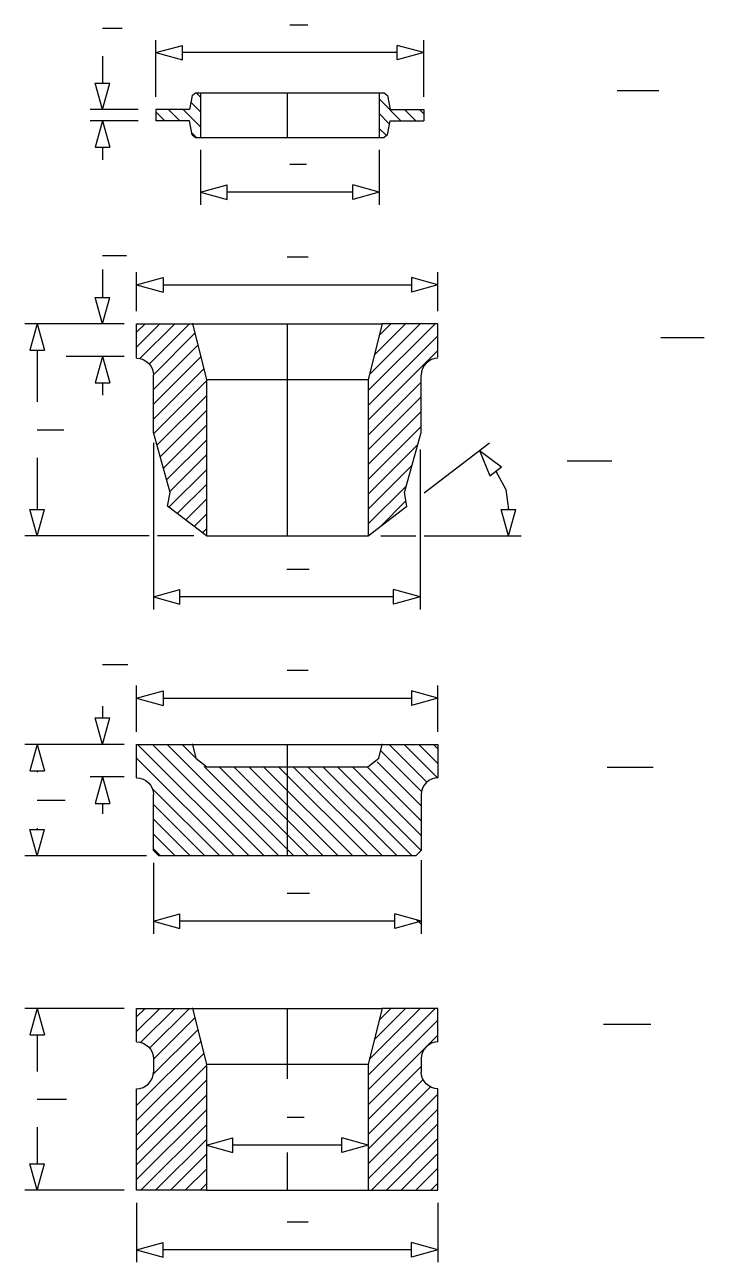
# Model space of a CAD drawing. Extents: x 144 to 1402, y 122 to 1009.
# Drawn here: x 915 to 1402, y 122 to 1009 of the extents above; entities that cross this region are included whole.
import ezdxf

# ---------------------------------------------------------------- set-up
doc = ezdxf.new("R2010")
doc.units = 0
doc.header["$MEASUREMENT"] = 0
for name, color, linetype in [('-1', 7, 'CONTINUOUS'), ('1', 7, 'CONTINUOUS'), ('COMPONENT', 7, 'CONTINUOUS'), ('DATAMARKERS', 5, 'CONTINUOUS'), ('DIMENISIONSLINES', 3, 'CONTINUOUS'), ('GHOSTING', 4, 'CONTINUOUS')]:
    doc.layers.add(name, color=color, linetype=linetype)

msp = doc.modelspace()

# ---------------------------------------------------------------- linework, layer by layer
at = {"layer": '-1', "color": 2, "linetype": 'Continuous'}
for p, q in [((1339.86, 961.69), (1369.86, 961.69)), ((1371.35, 784.53), (1402.35, 784.53)), ((1304.13, 696.21), (1336.13, 696.21)), ((1332.85, 476.68), (1365.85, 476.68)), ((1330.1, 292.35), (1364.1, 292.35))]:
    msp.add_line(p, q, dxfattribs=at)
at = {"layer": '1', "color": 4, "linetype": 'Continuous'}
for p, q in [((1041.36, 956.94), (1038.24, 960.07)), ((1041.36, 946.34), (1034.41, 953.29)), ((1185.02, 940.07), (1169.36, 955.73)), ((1015.81, 940.07), (1009.36, 946.52)), ((1026.42, 940.07), (1018.42, 948.07)), ((1041.36, 935.73), (1029.02, 948.07)), ((1176.87, 937.61), (1169.36, 945.12)), ((1195.63, 940.07), (1187.63, 948.07)), ((1201.36, 944.94), (1198.24, 948.07)), ((1174.54, 929.34), (1169.36, 934.52)), ((1038.42, 928.07), (1035.1, 931.39)), ((995.54, 788.37), (1001.62, 794.44)), ((995.54, 777.76), (1012.23, 794.44)), ((997.92, 769.53), (1022.83, 794.44)), ((1004.54, 765.54), (1033.44, 794.44)), ((1161.54, 746.55), (1209.44, 794.44)), ((1162.45, 758.06), (1198.83, 794.44)), ((1165.98, 772.2), (1188.23, 794.44)), ((1169.52, 786.34), (1177.62, 794.44)), ((1007.54, 757.93), (1037.24, 787.64)), ((1161.54, 735.94), (1211.54, 785.94)), ((1007.54, 747.33), (1039.37, 779.15)), ((1161.54, 725.33), (1211.54, 775.33)), ((1007.54, 736.73), (1041.49, 770.67)), ((1007.54, 726.12), (1043.61, 762.18)), ((1007.78, 715.75), (1045.54, 753.51)), ((1161.54, 714.73), (1199.54, 752.73)), ((1010.08, 707.45), (1045.54, 742.91)), ((1161.54, 704.12), (1199.54, 742.12)), ((1012.41, 699.16), (1045.54, 732.3)), ((1161.54, 693.51), (1199.54, 731.51)), ((1014.73, 690.88), (1045.54, 721.69)), ((1161.54, 682.91), (1199.54, 720.91)), ((1017.06, 682.6), (1045.54, 711.09)), ((1161.54, 672.3), (1197.13, 707.88)), ((1019.32, 674.26), (1045.54, 700.48)), ((1161.54, 661.69), (1192.99, 693.14)), ((1018.71, 663.04), (1045.54, 689.87)), ((1024.71, 658.43), (1045.54, 679.27)), ((1161.54, 651.09), (1188.85, 678.39)), ((1030.71, 653.83), (1045.54, 668.66)), ((1169.98, 648.91), (1188.6, 667.54)), ((1036.71, 649.22), (1045.54, 658.05)), ((1042.71, 644.62), (1045.54, 647.45)), ((1076.29, 412.97), (996.29, 492.97)), ((1086.9, 412.97), (1006.9, 492.97)), ((1097.5, 412.97), (1017.5, 492.97)), ((1038.02, 483.06), (1028.11, 492.97)), ((1199.76, 459.21), (1170.43, 488.53)), ((1203.64, 465.94), (1176.6, 492.97)), ((1211.24, 468.94), (1187.21, 492.97)), ((1211.54, 479.24), (1197.81, 492.97)), ((1211.54, 489.85), (1208.42, 492.97)), ((1065.68, 412.97), (995.54, 483.11)), ((1199.54, 448.82), (1167.9, 480.46)), ((1108.11, 412.97), (1043.88, 477.21)), ((1118.72, 412.97), (1054.72, 476.97)), ((1129.32, 412.97), (1065.32, 476.97)), ((1139.93, 412.97), (1075.93, 476.97)), ((1150.54, 412.97), (1086.54, 476.97)), ((1161.14, 412.97), (1097.14, 476.97)), ((1171.75, 412.97), (1107.75, 476.97)), ((1182.36, 412.97), (1118.36, 476.97)), ((1192.96, 412.97), (1128.96, 476.97)), ((1199.54, 417), (1139.57, 476.97)), ((1199.54, 427.61), (1150.17, 476.97)), ((1199.54, 438.21), (1160.78, 476.97)), ((1055.08, 412.97), (1006.69, 461.36)), ((1044.47, 412.97), (1007.54, 449.9)), ((1033.86, 412.97), (1007.54, 439.29)), ((1023.26, 412.97), (1007.54, 428.69)), ((1199.54, 363.97), (1196.48, 367.03)), ((995.54, 297.62), (1001.62, 303.7)), ((995.54, 287.02), (1012.23, 303.7)), ((998.44, 279.3), (1022.83, 303.7)), ((1004.88, 275.14), (1033.44, 303.7)), ((1161.54, 255.8), (1209.44, 303.7)), ((1162.45, 267.31), (1198.83, 303.7)), ((1165.98, 281.46), (1188.23, 303.7)), ((1169.52, 295.6), (1177.62, 303.7)), ((1007.54, 267.19), (1037.24, 296.9)), ((1161.54, 245.2), (1211.54, 295.2)), ((1007.38, 256.43), (1039.37, 288.41)), ((1161.54, 234.59), (1211.54, 284.59)), ((995.54, 233.98), (1041.49, 279.93)), ((995.54, 223.38), (1043.61, 271.44)), ((995.54, 212.77), (1045.54, 262.77)), ((1161.54, 223.98), (1199.54, 261.98)), ((995.54, 202.16), (1045.54, 252.16)), ((1161.54, 213.38), (1200.88, 252.71)), ((995.54, 191.56), (1045.54, 241.56)), ((1161.54, 202.77), (1206.18, 247.41)), ((1161.54, 192.16), (1211.54, 242.16)), ((995.54, 180.95), (1045.54, 230.95)), ((1161.54, 181.56), (1211.54, 231.56)), ((998.56, 173.36), (1045.54, 220.34)), ((1163.95, 173.36), (1211.54, 220.95)), ((1009.17, 173.36), (1045.54, 209.74)), ((1174.56, 173.36), (1211.54, 210.34)), ((1019.77, 173.36), (1045.54, 199.13)), ((1185.17, 173.36), (1211.54, 199.74)), ((1030.38, 173.36), (1045.54, 188.52)), ((1195.77, 173.36), (1211.54, 189.13)), ((1040.99, 173.36), (1045.54, 177.92)), ((1206.38, 173.36), (1211.54, 178.52))]:
    msp.add_line(p, q, dxfattribs=at)
at = {"layer": 'COMPONENT', "color": 7, "linetype": 'Continuous'}
for p, q in [((1035.37, 958.14), (1033.36, 948.07)), ((1035.37, 958.14), (1037.73, 960.07)), ((1037.73, 960.07), (1169.36, 960.07)), ((1041.36, 960.07), (1041.36, 928.07)), ((1169.36, 960.07), (1169.36, 928.07)), ((1169.36, 960.07), (1172.99, 960.07)), ((1172.99, 960.07), (1175.35, 958.14)), ((1175.35, 958.14), (1177.36, 948.07)), ((1009.36, 948.07), (1009.36, 940.07)), ((1033.36, 948.07), (1009.36, 948.07)), ((1177.36, 948.07), (1201.36, 948.07)), ((1201.36, 948.07), (1201.36, 940.07)), ((1033.36, 940.07), (1009.36, 940.07)), ((1035.37, 930), (1033.36, 940.07)), ((1175.35, 930), (1177.36, 940.07)), ((1177.36, 940.07), (1201.36, 940.07)), ((1035.37, 930), (1037.73, 928.07)), ((1037.73, 928.07), (1169.36, 928.07)), ((1169.36, 928.07), (1172.99, 928.07)), ((1175.35, 930), (1172.99, 928.07)), ((995.54, 794.44), (1035.54, 794.44)), ((995.54, 769.78), (995.54, 794.44)), ((1035.54, 794.44), (1171.54, 794.44)), ((1035.54, 794.44), (1045.54, 754.44)), ((1171.54, 794.44), (1161.54, 754.44)), ((1211.54, 794.44), (1171.54, 794.44)), ((1211.54, 770.44), (1211.54, 794.44)), ((995.54, 769.78), (997.88, 769.55)), ((997.88, 769.55), (1000.14, 768.87)), ((1000.14, 768.87), (1002.21, 767.76)), ((1002.21, 767.76), (1004.03, 766.27)), ((1004.03, 766.27), (1005.52, 764.45)), ((1005.52, 764.45), (1006.63, 762.37)), ((1201.57, 764.45), (1200.46, 762.37)), ((1203.06, 766.27), (1201.57, 764.45)), ((1204.88, 767.76), (1203.06, 766.27)), ((1206.95, 768.87), (1204.88, 767.76)), ((1209.2, 769.55), (1206.95, 768.87)), ((1211.54, 769.78), (1209.2, 769.55)), ((1211.54, 770.44), (1211.54, 770.44)), ((1006.63, 762.37), (1007.31, 760.12)), ((1007.31, 760.12), (1007.54, 757.78)), ((1007.54, 716.49), (1007.54, 757.78)), ((1045.54, 754.44), (1161.54, 754.44)), ((1045.54, 754.44), (1045.54, 642.44)), ((1161.54, 754.44), (1161.54, 642.44)), ((1199.77, 760.12), (1199.54, 757.78)), ((1199.54, 754.44), (1199.54, 757.59)), ((1199.54, 716.49), (1199.54, 754.44)), ((1200.46, 762.37), (1199.77, 760.12)), ((1019.6, 673.54), (1007.54, 716.49)), ((1187.49, 673.54), (1199.54, 716.49)), ((1017.78, 663.74), (1019.6, 673.54)), ((1189.3, 663.74), (1187.49, 673.54)), ((1045.54, 642.44), (1017.78, 663.74)), ((1161.54, 642.44), (1189.3, 663.74)), ((1045.54, 642.44), (1161.54, 642.44)), ((995.54, 468.97), (995.54, 492.97)), ((995.54, 492.97), (1035.54, 492.97)), ((1035.54, 492.97), (1171.54, 492.97)), ((1035.54, 492.97), (1038.03, 483.03)), ((1169.06, 483.03), (1171.54, 492.97)), ((1171.54, 492.97), (1211.54, 492.97)), ((1211.54, 492.97), (1211.54, 468.97)), ((1038.02, 483.06), (1045.79, 476.97)), ((1161.3, 476.97), (1169.06, 483.03)), ((1045.79, 476.97), (1161.3, 476.97)), ((995.54, 468.97), (997.88, 468.74)), ((997.88, 468.74), (1000.14, 468.06)), ((1000.14, 468.06), (1002.21, 466.95)), ((1002.21, 466.95), (1004.03, 465.46)), ((1004.03, 465.46), (1005.52, 463.64)), ((1005.52, 463.64), (1006.63, 461.57)), ((1006.63, 461.57), (1007.31, 459.32)), ((1200.46, 461.57), (1199.77, 459.32)), ((1201.57, 463.64), (1200.46, 461.57)), ((1203.06, 465.46), (1201.57, 463.64)), ((1204.88, 466.95), (1203.06, 465.46)), ((1206.95, 468.06), (1204.88, 466.95)), ((1209.2, 468.74), (1206.95, 468.06)), ((1211.54, 468.97), (1209.2, 468.74)), ((1211.54, 468.97), (1211.54, 468.97)), ((1007.31, 459.32), (1007.54, 456.97)), ((1007.54, 416.97), (1007.54, 456.97)), ((1199.77, 459.32), (1199.54, 456.97)), ((1199.54, 456.97), (1199.54, 452.97)), ((1199.54, 452.97), (1199.54, 416.97)), ((1012.65, 412.97), (1007.54, 418.08)), ((1007.54, 416.97), (1011.54, 412.97)), ((1199.54, 417), (1195.54, 412.97)), ((1195.54, 412.97), (1011.54, 412.97)), ((995.54, 279.7), (995.54, 303.7)), ((995.54, 303.7), (1035.54, 303.7)), ((1035.54, 303.7), (1171.54, 303.7)), ((1035.54, 303.7), (1171.54, 303.7)), ((1035.54, 303.7), (1045.54, 263.7)), ((1171.54, 303.7), (1161.54, 263.7)), ((1211.54, 303.7), (1171.54, 303.7)), ((1211.54, 279.7), (1211.54, 303.7)), ((995.54, 279.7), (997.88, 279.47)), ((997.88, 279.47), (1000.14, 278.79)), ((1000.14, 278.79), (1002.21, 277.68)), ((1002.21, 277.68), (1004.03, 276.19)), ((1004.03, 276.19), (1005.52, 274.37)), ((1203.06, 276.19), (1201.57, 274.37)), ((1204.88, 277.68), (1203.06, 276.19)), ((1206.95, 278.79), (1204.88, 277.68)), ((1209.2, 279.47), (1206.95, 278.79)), ((1211.54, 279.7), (1209.2, 279.47)), ((1005.52, 274.37), (1006.63, 272.29)), ((1006.63, 272.29), (1007.31, 270.04)), ((1007.31, 270.04), (1007.54, 267.7)), ((1007.54, 267.7), (1007.54, 258.09)), ((1199.77, 270.04), (1199.54, 267.7)), ((1199.54, 267.7), (1199.54, 258.09)), ((1200.46, 272.29), (1199.77, 270.04)), ((1201.57, 274.37), (1200.46, 272.29)), ((1007.31, 255.74), (1007.54, 258.09)), ((1045.54, 263.7), (1161.54, 263.7)), ((1045.54, 263.7), (1045.54, 173.36)), ((1161.54, 263.7), (1161.54, 173.36)), ((1199.77, 255.74), (1199.54, 258.09)), ((1002.21, 248.11), (1004.03, 249.6)), ((1004.03, 249.6), (1005.52, 251.42)), ((1005.52, 251.42), (1006.63, 253.49)), ((1006.63, 253.49), (1007.31, 255.74)), ((1200.46, 253.49), (1199.77, 255.74)), ((1201.57, 251.42), (1200.46, 253.49)), ((1203.06, 249.6), (1201.57, 251.42)), ((1204.88, 248.11), (1203.06, 249.6)), ((995.54, 246.09), (997.88, 246.32)), ((995.54, 173.36), (995.54, 246.09)), ((997.88, 246.32), (1000.14, 247)), ((1000.14, 247), (1002.21, 248.11)), ((1206.95, 247), (1204.88, 248.11)), ((1209.2, 246.32), (1206.95, 247)), ((1211.54, 246.09), (1209.2, 246.32)), ((1211.54, 173.36), (1211.54, 246.09)), ((1045.54, 173.36), (995.54, 173.36)), ((1045.54, 173.36), (1161.54, 173.36)), ((1161.54, 173.36), (1211.54, 173.36))]:
    msp.add_line(p, q, dxfattribs=at)
for p in [(1035.54, 794.44), (1171.54, 794.44), (1171.54, 794.44), (1035.54, 492.97), (1171.54, 492.97), (1035.54, 303.7), (1171.54, 303.7)]:
    msp.add_point(p, dxfattribs=at)
at = {"layer": 'DATAMARKERS', "color": 5, "linetype": 'Continuous'}
for p, q in [((971.18, 1006.33), (985.18, 1006.33)), ((1105.36, 1008.84), (1118.36, 1008.84)), ((1105.36, 908.84), (1117.36, 908.84)), ((971.18, 843.5), (988.18, 843.5)), ((1103.54, 842.39), (1118.54, 842.39)), ((924.38, 718.44), (943.38, 718.44)), ((1103.1, 618.67), (1119.1, 618.67)), ((971.18, 550.24), (989.18, 550.24)), ((1103.54, 546.17), (1118.54, 546.17)), ((924.38, 452.97), (944.38, 452.97)), ((1103.54, 386.18), (1119.54, 386.18)), ((924.38, 238.53), (945.38, 238.53)), ((1103.54, 225.62), (1115.54, 225.62)), ((1103.54, 150.71), (1118.54, 150.71))]:
    msp.add_line(p, q, dxfattribs=at)
at = {"layer": 'DIMENISIONSLINES', "color": 3, "linetype": 'Continuous'}
for p, q in [((1009.36, 957.07), (1009.36, 997.84)), ((1009.36, 988.84), (1028.33, 994.08)), ((1028.33, 983.59), (1028.33, 994.08)), ((1182.39, 983.59), (1182.39, 994.08)), ((1201.36, 988.84), (1182.39, 994.08)), ((1201.36, 957.07), (1201.36, 997.84)), ((971.18, 986.33), (971.18, 967.04)), ((1009.36, 988.84), (1028.33, 983.59)), ((1182.39, 988.84), (1028.33, 988.84)), ((1201.36, 988.84), (1182.39, 983.59)), ((971.18, 948.07), (965.93, 967.04)), ((965.93, 967.04), (976.42, 967.04)), ((971.18, 948.07), (976.42, 967.04)), ((996.73, 948.07), (962.18, 948.07)), ((996.73, 940.07), (962.18, 940.07)), ((971.18, 940.07), (965.93, 921.1)), ((971.18, 940.07), (976.42, 921.1)), ((965.93, 921.1), (976.42, 921.1)), ((971.18, 921.1), (971.18, 911.99)), ((1041.36, 919.07), (1041.36, 879.84)), ((1169.36, 919.07), (1169.36, 879.84)), ((1041.36, 888.84), (1060.33, 894.08)), ((1041.36, 888.84), (1060.33, 883.59)), ((1060.33, 883.59), (1060.33, 894.08)), ((1150.39, 888.84), (1060.33, 888.84)), ((1150.39, 883.59), (1150.39, 894.08)), ((1169.36, 888.84), (1150.39, 894.08)), ((1169.36, 888.84), (1150.39, 883.59)), ((971.18, 833.5), (971.18, 813.41)), ((995.54, 803.44), (995.54, 831.39)), ((995.54, 822.39), (1014.51, 827.63)), ((1014.51, 827.63), (1014.51, 817.14)), ((1211.54, 822.39), (1192.57, 827.63)), ((1192.57, 827.63), (1192.57, 817.14)), ((1211.54, 803.44), (1211.54, 831.39)), ((995.54, 822.39), (1014.51, 817.14)), ((1014.51, 822.39), (1192.57, 822.39)), ((1211.54, 822.39), (1192.57, 817.14)), ((965.93, 813.41), (976.42, 813.41)), ((971.18, 794.44), (965.93, 813.41)), ((971.18, 794.44), (976.42, 813.41)), ((986.54, 794.44), (915.38, 794.44)), ((924.38, 794.44), (919.14, 775.47)), ((924.38, 794.44), (929.63, 775.47)), ((919.14, 775.47), (929.63, 775.47)), ((924.38, 775.47), (924.38, 738.44)), ((986.54, 771.12), (945.11, 771.12)), ((971.18, 771.12), (965.93, 752.15)), ((971.18, 771.12), (976.42, 752.15)), ((965.93, 752.15), (976.42, 752.15)), ((971.18, 752.15), (971.18, 743.37)), ((1007.54, 709.15), (1007.54, 589.67)), ((1198.65, 704.31), (1198.65, 589.67)), ((1201.65, 673.22), (1248.56, 709.21)), ((1241.38, 703.75), (1248.77, 685.51)), ((1241.38, 703.75), (1257.09, 691.9)), ((924.38, 698.44), (924.38, 661.41)), ((1248.77, 685.51), (1257.09, 691.9)), ((1252.93, 688.7), (1253.79, 687.59)), ((1252.93, 688.7), (1260.17, 675.56)), ((1260.17, 675.56), (1262.05, 661.41)), ((924.38, 642.44), (919.14, 661.41)), ((919.14, 661.41), (929.63, 661.41)), ((924.38, 642.44), (929.63, 661.41)), ((1256.81, 661.41), (1267.3, 661.41)), ((1262.05, 642.44), (1256.81, 661.41)), ((1262.05, 661.41), (1262.05, 663.24)), ((1262.05, 642.44), (1267.3, 661.41)), ((1004.54, 642.44), (915.38, 642.44)), ((1036.54, 642.44), (1010.54, 642.44)), ((1170.54, 642.44), (1195.65, 642.44)), ((1201.65, 642.44), (1271.05, 642.44)), ((1007.54, 598.67), (1026.51, 603.92)), ((1026.51, 593.43), (1026.51, 603.92)), ((1179.68, 593.43), (1179.68, 603.92)), ((1198.65, 598.67), (1179.68, 603.92)), ((1007.54, 598.67), (1026.51, 593.43)), ((1179.68, 598.67), (1026.51, 598.67)), ((1198.65, 598.67), (1179.68, 593.43)), ((995.54, 501.97), (995.54, 535.17)), ((1211.54, 501.97), (1211.54, 535.17)), ((995.54, 526.17), (1014.51, 531.41)), ((995.54, 526.17), (1014.51, 520.92)), ((1014.51, 531.41), (1014.51, 520.92)), ((1014.51, 526.17), (1192.57, 526.17)), ((1192.57, 531.41), (1192.57, 520.92)), ((1211.54, 526.17), (1192.57, 531.41)), ((1211.54, 526.17), (1192.57, 520.92)), ((971.18, 520.24), (971.18, 511.94)), ((965.93, 511.94), (976.42, 511.94)), ((971.18, 492.97), (965.93, 511.94)), ((971.18, 492.97), (976.42, 511.94)), ((986.54, 492.97), (915.38, 492.97)), ((924.38, 492.97), (919.14, 474)), ((924.38, 492.97), (929.63, 474)), ((919.14, 474), (929.63, 474)), ((924.38, 474), (924.38, 472.97)), ((986.54, 469.65), (962.18, 469.65)), ((971.18, 469.65), (965.93, 450.68)), ((971.18, 469.65), (976.42, 450.68)), ((965.93, 450.68), (976.42, 450.68)), ((971.18, 450.68), (971.18, 443.1)), ((924.38, 412.97), (919.14, 431.94)), ((919.14, 431.94), (929.63, 431.94)), ((924.38, 432.97), (924.38, 431.94)), ((924.38, 412.97), (929.63, 431.94)), ((1002.54, 412.97), (915.38, 412.97)), ((1199.54, 409.96), (1199.54, 357.18)), ((1007.54, 407.97), (1007.54, 357.18)), ((1007.54, 366.18), (1026.51, 371.43)), ((1007.54, 366.18), (1026.51, 360.94)), ((1026.51, 360.94), (1026.51, 371.43)), ((1180.57, 366.18), (1026.51, 366.18)), ((1180.57, 360.94), (1180.57, 371.43)), ((1199.54, 366.18), (1180.57, 371.43)), ((1199.54, 366.18), (1180.57, 360.94)), ((986.54, 303.7), (915.38, 303.7)), ((924.38, 303.7), (919.14, 284.73)), ((924.38, 303.7), (929.63, 284.73)), ((919.14, 284.73), (929.63, 284.73)), ((924.38, 284.73), (924.38, 258.53)), ((924.38, 218.53), (924.38, 192.33)), ((1045.54, 205.62), (1064.51, 210.86)), ((1045.54, 205.62), (1064.51, 200.37)), ((1064.51, 200.37), (1064.51, 210.86)), ((1142.57, 205.62), (1064.51, 205.62)), ((1142.57, 200.37), (1142.57, 210.86)), ((1161.54, 205.62), (1142.57, 210.86)), ((1161.54, 205.62), (1142.57, 200.37)), ((924.38, 173.36), (919.14, 192.33)), ((919.14, 192.33), (929.63, 192.33)), ((924.38, 173.36), (929.63, 192.33)), ((986.54, 173.36), (915.38, 173.36)), ((995.54, 164.36), (995.54, 121.71)), ((1211.54, 164.36), (1211.54, 121.71)), ((995.54, 130.71), (1014.51, 135.96)), ((1014.51, 125.47), (1014.51, 135.96)), ((1211.54, 130.71), (1192.57, 135.96)), ((1192.57, 125.47), (1192.57, 135.96)), ((995.54, 130.71), (1014.51, 125.47)), ((1192.57, 130.71), (1014.51, 130.71)), ((1211.54, 130.71), (1192.57, 125.47))]:
    msp.add_line(p, q, dxfattribs=at)
at = {"layer": 'GHOSTING', "color": 4, "linetype": 'Continuous'}
for p, q in [((1103.54, 960.07), (1103.54, 928.07)), ((1103.54, 794.44), (1103.54, 642.44)), ((1103.54, 492.97), (1103.54, 412.97)), ((1103.54, 303.7), (1103.54, 253.16)), ((1103.54, 200.38), (1103.54, 173.36))]:
    msp.add_line(p, q, dxfattribs=at)

doc.saveas('drawing.dxf')
